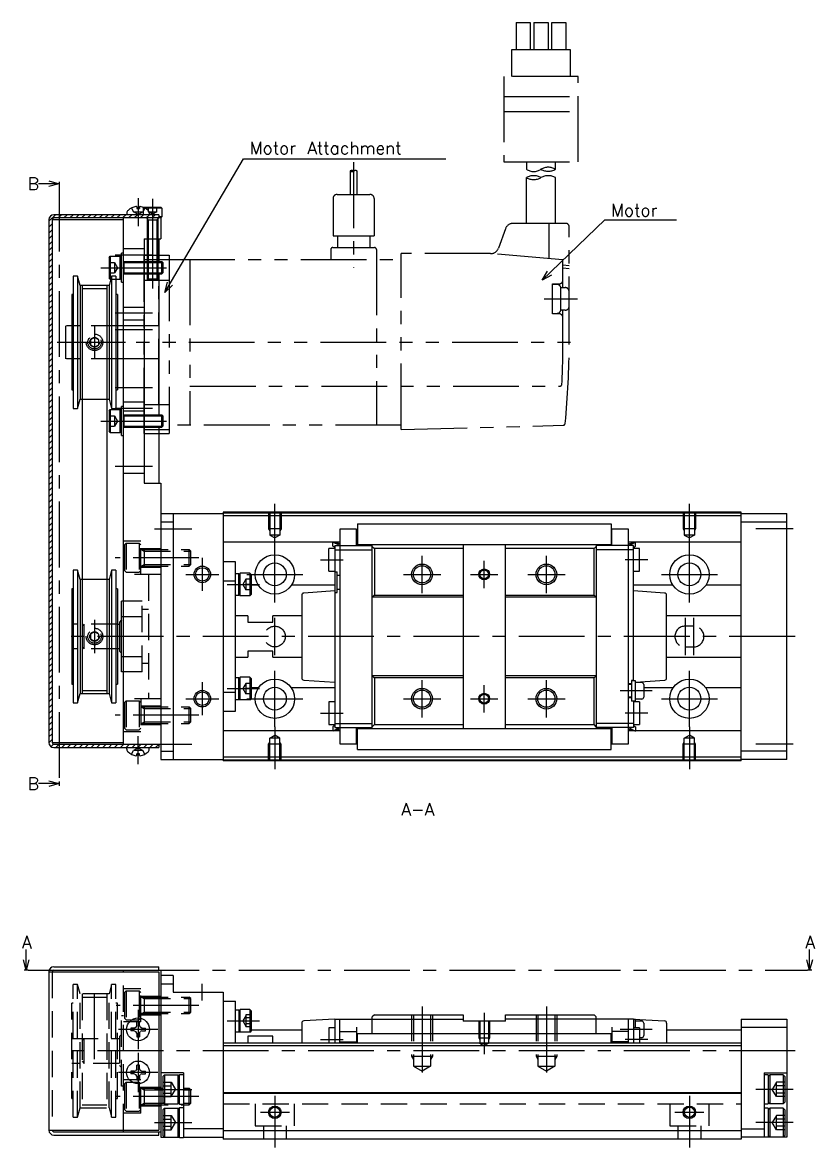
# Model space of a CAD drawing. Extents: x -2 to 377, y -8 to 279.
# Drawn here: x 186.2 to 377.3, y 8 to 279.5 of the extents above; entities that cross this region are included whole.
import ezdxf

# ---------------------------------------------------------------- set-up
doc = ezdxf.new("R2010")
doc.units = 0
doc.header["$LTSCALE"] = 0.5
for name, pattern in [('CENTER', [50.8, 31.75, -6.35, 6.35, -6.35]), ('DASHED', [19.05, 12.7, -6.35]), ('PHANTOM', [63.5, 31.75, -6.35, 6.35, -6.35, 6.35, -6.35])]:
    doc.linetypes.add(name, pattern=pattern)
for name, color, linetype in [('MSM_CENTER', 1, 'CENTER'), ('MSM_CONTINUOUS', 7, 'CONTINUOUS'), ('MSM_DASHED', 4, 'DASHED'), ('MSM_IMAGINARY', 6, 'PHANTOM'), ('MSM_NARROW', 5, 'CONTINUOUS'), ('MSM_PART_NUMBER', 7, 'CONTINUOUS')]:
    doc.layers.add(name, color=color, linetype=linetype)
doc.styles.get("Standard").update_dxf_attribs({"font": 'txt.shx', "height": 3, "bigfont": 'bigfont.shx'})

msp = doc.modelspace()

# ---------------------------------------------------------------- linework, layer by layer
at = {"layer": 'MSM_CENTER'}
for p, q in [((195.1, 240.06), (195.1, 96.3)), ((214.1, 237.06), (214.1, 230.3)), ((217.6, 236.9), (217.6, 215.3)), ((217.6, 223.3), (208.6, 223.3)), ((205.1, 220.3), (222.1, 220.3)), ((217.6, 209.3), (208.6, 209.3)), ((203.6, 206.3), (203.6, 198.3)), ((217.6, 205.3), (208.6, 205.3)), ((196.1, 202.3), (211.1, 202.3)), ((217.6, 191.3), (208.6, 191.3)), ((217.6, 186.3), (208.6, 186.3)), ((205.1, 183.3), (222.1, 183.3)), ((217.6, 172.3), (208.6, 172.3)), ((247.1, 153.09), (247.1, 163.3)), ((347.1, 153.09), (347.1, 163.3)), ((218.1, 157.3), (227.1, 157.3)), ((372.1, 157.3), (363.1, 157.3)), ((247.1, 139.55), (247.1, 153.05)), ((347.1, 139.55), (347.1, 153.05)), ((228.8, 150.3), (208.6, 150.3)), ((229.6, 150.3), (229.6, 142.3)), ((258.1, 149.8), (263.6, 149.8)), ((282.6, 141.8), (282.6, 150.8)), ((297.6, 143), (297.6, 149.6)), ((312.6, 141.8), (312.6, 150.8)), ((337.1, 149.8), (331.6, 149.8)), ((225.6, 146.3), (233.6, 146.3)), ((240.35, 146.3), (253.85, 146.3)), ((278.1, 146.3), (287.1, 146.3)), ((294.3, 146.3), (300.9, 146.3)), ((308.1, 146.3), (317.1, 146.3)), ((340.35, 146.3), (353.85, 146.3)), ((235.6, 143.86), (243.4, 143.86)), ((247.1, 126.8), (247.1, 135.8)), ((346.1, 135.8), (346.1, 126.8)), ((348.1, 135.8), (348.1, 126.8)), ((203.6, 135.3), (203.6, 127.3)), ((372.6, 131.3), (196.1, 131.3)), ((247.1, 109.55), (247.1, 123.05)), ((347.1, 109.55), (347.1, 123.05)), ((229.6, 120.3), (229.6, 112.3)), ((282.6, 111.8), (282.6, 120.8)), ((297.6, 113), (297.6, 119.6)), ((312.6, 111.8), (312.6, 120.8)), ((235.6, 118.74), (243.4, 118.74)), ((338.1, 118.2), (330.4, 118.2)), ((225.6, 116.3), (233.6, 116.3)), ((240.35, 116.3), (253.85, 116.3)), ((278.1, 116.3), (287.1, 116.3)), ((294.3, 116.3), (300.9, 116.3)), ((308.1, 116.3), (317.1, 116.3)), ((340.35, 116.3), (353.85, 116.3)), ((228.8, 112.3), (208.6, 112.3)), ((258.1, 112.8), (263.6, 112.8)), ((337.1, 112.8), (331.6, 112.8)), ((247.1, 109.51), (247.1, 99.3)), ((347.1, 109.51), (347.1, 99.3)), ((214.1, 100.54), (214.1, 107.3)), ((218.1, 105.3), (227.1, 105.3)), ((372.1, 105.3), (363.1, 105.3)), ((187.6, 50.8), (375.6, 50.8)), ((203.6, 29.3), (203.6, 47.05)), ((229.6, 43.5), (229.6, 47.5)), ((228.8, 42.3), (208.8, 42.3)), ((214.1, 41.25), (214.1, 31.75)), ((282.6, 42), (282.6, 24.41)), ((312.6, 42), (312.6, 24.41)), ((235.6, 38.55), (243.4, 38.55)), ((297.6, 40.5), (297.6, 30.54)), ((218.85, 36.5), (209.35, 36.5)), ((338.1, 36.5), (330.4, 36.5)), ((258.1, 34.1), (263.6, 34.1)), ((337.1, 34.1), (331.6, 34.1)), ((372.6, 31.3), (196.1, 31.3)), ((214.1, 30.85), (214.1, 21.35)), ((218.85, 26.1), (209.35, 26.1)), ((218.1, 22), (227.1, 22)), ((372.1, 22), (363.1, 22)), ((228.8, 20.3), (208.8, 20.3)), ((247.1, 20.5), (247.1, 8)), ((347.1, 20.5), (347.1, 8)), ((243.6, 16.5), (250.6, 16.5)), ((343.6, 16.5), (350.6, 16.5)), ((218.1, 14), (227.1, 14)), ((372.1, 14), (363.1, 14))]:
    msp.add_line(p, q, dxfattribs=at)
at = {"layer": 'MSM_CONTINUOUS'}
for p, q in [((195.1, 240.56), (190.1, 240.56)), ((192.6, 241.23), (195.1, 240.56)), ((195.1, 240.56), (192.6, 239.89)), ((195.1, 241.06), (195.1, 240.06)), ((211.39, 233.5), (211.35, 233.1)), ((213.77, 234.98), (213.78, 234.6)), ((213.78, 234.6), (214.42, 234.6)), ((214.43, 234.98), (214.42, 234.6)), ((215.51, 234.81), (215.6, 234.9)), ((215.6, 234.9), (219.6, 234.9)), ((219.85, 234.65), (215.82, 234.65)), ((216.81, 233.5), (216.85, 233.1)), ((219.6, 234.9), (219.85, 234.65)), ((219.85, 234.65), (219.85, 232.55)), ((192.6, 231.9), (192.6, 105.7)), ((193.4, 231.9), (193.4, 105.7)), ((193.4, 231.9), (210.6, 231.9)), ((219.1, 233.1), (193.8, 233.1)), ((219.6, 232.3), (193.8, 232.3)), ((210.6, 105.3), (210.6, 232.3)), ((219.1, 233.1), (219.1, 232.3)), ((219.85, 232.55), (219.1, 232.55)), ((219.6, 232.3), (219.85, 232.55)), ((219.6, 232.3), (219.6, 227.3)), ((215.6, 227.3), (215.6, 168.3)), ((215.6, 227.3), (219.6, 227.3)), ((216.3, 227.3), (216.3, 221.8)), ((218.9, 227.3), (218.9, 221.8)), ((219.1, 227.3), (219.1, 221.8)), ((207.1, 222.75), (207.4, 223.05)), ((207.1, 222.75), (207.1, 217.85)), ((207.4, 223.05), (209.8, 223.05)), ((207.4, 223.05), (207.4, 217.55)), ((210.1, 222.75), (209.8, 223.05)), ((209.8, 217.55), (209.8, 223.05)), ((210.6, 223.8), (210.1, 223.8)), ((210.1, 216.8), (210.1, 223.8)), ((215.6, 221.8), (219.83, 221.8)), ((219.83, 218.8), (219.83, 221.8)), ((219.83, 221.8), (220.1, 221.53)), ((220.1, 221.53), (220.1, 219.07)), ((198.46, 218.3), (198.46, 186.3)), ((199.5, 218.3), (198.46, 218.3)), ((199.5, 218.3), (199.5, 186.3)), ((200.1, 216.05), (199.5, 218.3)), ((207.7, 218.3), (207.1, 216.05)), ((207.4, 217.55), (207.1, 217.85)), ((207.4, 217.55), (207.5, 217.55)), ((207.7, 218.3), (207.7, 186.3)), ((208.74, 218.3), (207.7, 218.3)), ((208.74, 218.3), (208.74, 186.3)), ((208.74, 217.55), (209.8, 217.55)), ((210.1, 217.85), (209.8, 217.55)), ((215.6, 218.8), (219.83, 218.8)), ((216.3, 218.8), (216.3, 217.54)), ((218.9, 217.54), (216.3, 217.54)), ((216.54, 217.3), (216.3, 217.54)), ((218.66, 217.3), (216.54, 217.3)), ((218.66, 217.3), (218.9, 217.54)), ((218.9, 218.8), (218.9, 217.54)), ((219.1, 218.8), (219.1, 184.8)), ((220.1, 219.07), (219.83, 218.8)), ((200.1, 216.05), (200.1, 188.55)), ((207.1, 216.05), (200.1, 216.05)), ((200.6, 216.05), (200.6, 117.55)), ((206.6, 216.05), (206.6, 117.55)), ((207.1, 216.05), (207.1, 188.55)), ((210.1, 216.8), (210.6, 216.8)), ((198.1, 213.8), (198.1, 190.8)), ((198.46, 213.8), (198.1, 213.8)), ((209.1, 213.8), (208.74, 213.8)), ((209.1, 213.8), (209.1, 190.8)), ((198.1, 190.8), (198.46, 190.8)), ((208.74, 190.8), (209.1, 190.8)), ((199.5, 186.3), (200.1, 188.55)), ((200.1, 188.55), (200.6, 188.55)), ((206.6, 188.55), (207.1, 188.55)), ((207.1, 188.55), (207.7, 186.3)), ((198.46, 186.3), (199.5, 186.3)), ((207.1, 185.75), (207.4, 186.05)), ((207.1, 185.75), (207.1, 180.85)), ((207.4, 186.05), (209.8, 186.05)), ((207.4, 186.05), (207.4, 180.55)), ((207.7, 186.3), (208.74, 186.3)), ((210.1, 185.75), (209.8, 186.05)), ((209.8, 180.55), (209.8, 186.05)), ((210.6, 186.8), (210.1, 186.8)), ((210.1, 179.8), (210.1, 186.8)), ((215.6, 184.8), (219.83, 184.8)), ((219.83, 181.8), (219.83, 184.8)), ((219.83, 184.8), (220.1, 184.53)), ((220.1, 182.07), (219.83, 181.8)), ((220.1, 184.53), (220.1, 182.07)), ((207.4, 180.55), (207.1, 180.85)), ((207.4, 180.55), (209.8, 180.55)), ((210.1, 180.85), (209.8, 180.55)), ((210.1, 179.8), (210.6, 179.8)), ((215.6, 181.8), (219.83, 181.8)), ((219.1, 181.8), (219.1, 168.3)), ((215.6, 168.3), (219.6, 168.3)), ((219.6, 168.3), (219.6, 101.6)), ((219.6, 161), (234.6, 161)), ((222.6, 161), (222.6, 101.6)), ((359.6, 161.3), (234.6, 161.3)), ((234.6, 161.3), (234.6, 101.3)), ((359.6, 161.1), (234.6, 161.1)), ((359.6, 160.4), (234.6, 160.4)), ((359.6, 101.3), (359.6, 161.3)), ((359.6, 161), (370.6, 161)), ((370.6, 101.6), (370.6, 161)), ((219.6, 159), (222.6, 159)), ((267, 158.52), (328.2, 158.52)), ((267, 158.52), (267, 153.55)), ((328.2, 158.52), (328.2, 153.55)), ((359.6, 159), (370.6, 159)), ((262.8, 157.2), (262.8, 105.4)), ((266.8, 157.2), (262.8, 157.2)), ((266.8, 153.25), (266.8, 157.2)), ((332.4, 157.2), (328.4, 157.2)), ((328.4, 153.25), (328.4, 157.2)), ((332.4, 105.4), (332.4, 157.2)), ((261.1, 154.05), (234.6, 154.05)), ((260.1, 147.05), (260.1, 152.55)), ((261.6, 152.55), (260.1, 152.55)), ((262.8, 153.25), (261.1, 154.1)), ((261.1, 153.1), (261.1, 154.1)), ((261.6, 152.8), (261.1, 153.1)), ((262.8, 154.05), (261.2, 154.05)), ((262.8, 153.67), (261.3, 154.05)), ((261.6, 153.25), (261.6, 109.35)), ((261.6, 153.25), (270.6, 153.25)), ((261.6, 152.25), (270.6, 152.25)), ((266.8, 153.55), (328.4, 153.55)), ((270.6, 109.05), (270.6, 153.55)), ((270.6, 153.05), (271.1, 152.55)), ((292.5, 152.55), (271.1, 152.55)), ((271.1, 152.55), (271.1, 141.3)), ((292.5, 153.55), (292.5, 109.05)), ((302.7, 109.05), (302.7, 153.55)), ((324.1, 152.55), (302.7, 152.55)), ((324.1, 152.55), (324.6, 153.05)), ((324.1, 141.3), (324.1, 152.55)), ((324.6, 153.55), (324.6, 109.05)), ((333.6, 153.25), (324.6, 153.25)), ((333.6, 152.25), (324.6, 152.25)), ((332.4, 153.25), (334.1, 154.1)), ((334, 154.05), (332.4, 154.05)), ((332.4, 153.67), (333.9, 154.05)), ((333.6, 120.6), (333.6, 153.25)), ((333.6, 152.8), (334.1, 153.1)), ((335.1, 152.55), (333.6, 152.55)), ((334.1, 153.1), (334.1, 154.1)), ((359.6, 154.05), (334.1, 154.05)), ((335.1, 147.05), (335.1, 152.55)), ((198.46, 147.3), (198.46, 115.3)), ((199.5, 147.3), (198.46, 147.3)), ((199.5, 147.3), (199.5, 115.3)), ((200.1, 145.05), (199.5, 147.3)), ((207.7, 147.3), (207.1, 145.05)), ((207.7, 147.3), (207.7, 115.3)), ((208.74, 147.3), (207.7, 147.3)), ((208.74, 147.3), (208.74, 115.3)), ((237.6, 149.3), (234.6, 149.3)), ((237.6, 113.3), (237.6, 149.3)), ((238.4, 146.31), (238.7, 146.61)), ((238.7, 141.11), (238.7, 146.61)), ((241.1, 146.61), (238.7, 146.61)), ((241.1, 146.61), (241.1, 141.11)), ((241.4, 146.31), (241.1, 146.61)), ((260.1, 147.05), (261.6, 147.05)), ((261.6, 146.9), (262.1, 146.9)), ((262.1, 141.9), (262.1, 146.9)), ((333.6, 147.05), (335.1, 147.05)), ((200.1, 145.05), (200.1, 117.55)), ((200.6, 145.05), (200.1, 145.05)), ((207.1, 145.05), (206.6, 145.05)), ((207.1, 145.05), (207.1, 117.55)), ((234.6, 144.72), (237.6, 144.72)), ((238.4, 146.46), (237.6, 146.46)), ((238.4, 141.26), (238.4, 146.46)), ((241.4, 146.31), (241.4, 141.41)), ((262.1, 146.1), (262.8, 146.1)), ((198.1, 142.8), (198.1, 119.8)), ((198.46, 142.8), (198.1, 142.8)), ((209.1, 142.8), (208.74, 142.8)), ((209.1, 142.8), (209.1, 119.8)), ((237.6, 141.26), (238.4, 141.26)), ((238.4, 141.41), (238.7, 141.11)), ((241.1, 141.11), (241.4, 141.41)), ((243.15, 143.66), (241.4, 143.66)), ((261.6, 143.66), (251.05, 143.66)), ((253.6, 141.3), (253.6, 121.3)), ((261.6, 142.3), (254.07, 141.8)), ((261.6, 141.9), (262.1, 141.9)), ((262.1, 142.7), (262.8, 142.7)), ((271.1, 141.3), (270.6, 140.8)), ((271.1, 141.3), (292.5, 141.3)), ((302.7, 141.3), (324.1, 141.3)), ((324.6, 140.8), (324.1, 141.3)), ((343.15, 143.66), (333.6, 143.66)), ((341.13, 141.8), (333.6, 142.3)), ((341.6, 121.3), (341.6, 141.3)), ((359.6, 143.66), (351.05, 143.66)), ((210.1, 122.8), (210.1, 139.8)), ((210.6, 139.8), (210.1, 139.8)), ((241.1, 141.11), (238.7, 141.11)), ((292.5, 140.8), (270.6, 140.8)), ((324.6, 140.8), (302.7, 140.8)), ((210.1, 136.12), (210.6, 136.12)), ((240.6, 136.3), (237.6, 136.3)), ((240.6, 136.3), (240.6, 134.8)), ((253.6, 136.3), (246.6, 136.3)), ((246.6, 134.8), (246.6, 136.3)), ((359.6, 136.3), (341.6, 136.3)), ((209.1, 134.3), (209.6, 134.3)), ((210.1, 135.3), (209.6, 134.8)), ((209.6, 134.8), (209.6, 127.8)), ((240.6, 134.8), (246.6, 134.8)), ((209.6, 128.3), (209.1, 128.3)), ((209.6, 127.8), (210.1, 127.3)), ((246.6, 127.8), (240.6, 127.8)), ((240.6, 127.8), (240.6, 126.3)), ((246.6, 126.3), (246.6, 127.8)), ((210.1, 126.48), (210.6, 126.48)), ((237.6, 126.3), (240.6, 126.3)), ((246.6, 126.3), (253.6, 126.3)), ((341.6, 126.3), (359.6, 126.3)), ((210.6, 122.8), (210.1, 122.8)), ((198.1, 119.8), (198.46, 119.8)), ((208.74, 119.8), (209.1, 119.8)), ((238.4, 121.34), (237.6, 121.34)), ((238.4, 121.19), (238.7, 121.49)), ((238.4, 116.14), (238.4, 121.34)), ((241.1, 121.49), (238.7, 121.49)), ((238.7, 115.99), (238.7, 121.49)), ((241.1, 121.49), (241.1, 115.99)), ((241.4, 121.19), (241.1, 121.49)), ((241.4, 121.19), (241.4, 116.29)), ((254.07, 120.8), (261.6, 120.3)), ((292.5, 121.8), (270.6, 121.8)), ((270.6, 121.8), (271.1, 121.3)), ((292.5, 121.3), (271.1, 121.3)), ((271.1, 121.3), (271.1, 110.05)), ((324.6, 121.8), (302.7, 121.8)), ((324.1, 121.3), (302.7, 121.3)), ((324.1, 121.3), (324.6, 121.8)), ((324.1, 110.05), (324.1, 121.3)), ((333.1, 119.9), (332.4, 119.9)), ((333.1, 119.7), (332.4, 119.7)), ((333.6, 120.7), (333.1, 120.7)), ((333.1, 120.7), (333.1, 115.7)), ((334.1, 120.6), (333.1, 120.6)), ((334.1, 120.27), (341.14, 120.8)), ((334.1, 115.8), (334.1, 120.6)), ((335.6, 120.2), (334.1, 120.2)), ((336.1, 119.7), (336.1, 116.7)), ((199.5, 115.3), (200.1, 117.55)), ((200.1, 117.55), (207.1, 117.55)), ((207.1, 117.55), (207.7, 115.3)), ((234.6, 117.88), (237.6, 117.88)), ((243.15, 118.94), (241.4, 118.94)), ((261.6, 118.94), (251.05, 118.94)), ((343.15, 118.94), (336.1, 118.94)), ((359.6, 118.94), (351.05, 118.94)), ((198.46, 115.3), (199.5, 115.3)), ((207.7, 115.3), (208.74, 115.3)), ((237.6, 116.14), (238.4, 116.14)), ((238.4, 116.29), (238.7, 115.99)), ((241.1, 115.99), (238.7, 115.99)), ((241.1, 115.99), (241.4, 116.29)), ((260.1, 115.55), (260.1, 110.05)), ((261.6, 115.55), (260.1, 115.55)), ((333.1, 116.7), (332.4, 116.7)), ((333.1, 116.5), (332.4, 116.5)), ((333.1, 115.8), (334.1, 115.8)), ((333.6, 115.7), (333.1, 115.7)), ((333.6, 115.8), (333.6, 109.35)), ((335.1, 115.55), (333.6, 115.55)), ((335.6, 116.2), (334.1, 116.2)), ((335.1, 115.55), (335.1, 110.05)), ((234.6, 113.3), (237.6, 113.3)), ((260.1, 110.05), (261.6, 110.05)), ((261.6, 109.8), (261.1, 109.5)), ((261.1, 109.5), (261.1, 108.5)), ((262.8, 109.35), (261.1, 108.5)), ((262.8, 108.92), (261.3, 108.55)), ((261.6, 110.35), (270.6, 110.35)), ((261.6, 109.35), (270.6, 109.35)), ((266.8, 105.4), (266.8, 109.35)), ((328.4, 109.05), (266.8, 109.05)), ((267, 104.08), (267, 109.05)), ((271.1, 110.05), (270.6, 109.55)), ((271.1, 110.05), (292.5, 110.05)), ((302.7, 110.05), (324.1, 110.05)), ((324.6, 109.55), (324.1, 110.05)), ((333.6, 110.35), (324.6, 110.35)), ((333.6, 109.35), (324.6, 109.35)), ((328.2, 104.08), (328.2, 109.05)), ((328.4, 109.35), (328.4, 105.4)), ((332.4, 109.35), (334.1, 108.5)), ((332.4, 108.92), (333.9, 108.55)), ((333.6, 110.05), (335.1, 110.05)), ((333.6, 109.8), (334.1, 109.5)), ((334.1, 109.5), (334.1, 108.5)), ((261.1, 108.55), (234.6, 108.55)), ((262.8, 108.55), (261.2, 108.55)), ((267, 106.55), (266.8, 106.55)), ((328.4, 106.55), (328.2, 106.55)), ((334, 108.55), (332.4, 108.55)), ((359.6, 108.55), (334.1, 108.55)), ((193.4, 105.7), (210.6, 105.7)), ((193.8, 105.3), (219.6, 105.3)), ((193.8, 104.5), (219.1, 104.5)), ((211.39, 104.1), (211.35, 104.5)), ((216.81, 104.1), (216.85, 104.5)), ((219.1, 105.3), (219.1, 104.5)), ((219.6, 103.6), (222.6, 103.6)), ((262.8, 105.4), (266.8, 105.4)), ((267, 104.08), (328.2, 104.08)), ((328.4, 105.4), (332.4, 105.4)), ((370.6, 103.6), (359.6, 103.6)), ((213.77, 102.62), (213.78, 103)), ((214.42, 103), (213.78, 103)), ((214.43, 102.62), (214.42, 103)), ((219.6, 101.6), (234.6, 101.6)), ((359.6, 102.2), (234.6, 102.2)), ((359.6, 101.5), (234.6, 101.5)), ((359.6, 101.3), (234.6, 101.3)), ((370.6, 101.6), (359.6, 101.6)), ((195.1, 95.8), (190.1, 95.8)), ((192.6, 96.47), (195.1, 95.8)), ((195.1, 95.8), (192.6, 95.13)), ((195.1, 96.3), (195.1, 95.3)), ((187.1, 50.8), (187.1, 55.8)), ((376.1, 50.8), (376.1, 55.8)), ((187.1, 50.8), (186.43, 53.3)), ((187.77, 53.3), (187.1, 50.8)), ((193.8, 51.6), (219.1, 51.6)), ((219.1, 50.8), (219.1, 51.6)), ((376.1, 50.8), (375.43, 53.3)), ((376.77, 53.3), (376.1, 50.8)), ((187.6, 50.8), (186.6, 50.8)), ((192.6, 50.4), (219.1, 50.4)), ((192.6, 50.4), (192.6, 12.2)), ((193.8, 50.8), (219.6, 50.8)), ((210.6, 50.4), (210.6, 50.8)), ((219.1, 50.4), (219.1, 12.2)), ((219.6, 50.8), (219.6, 10.5)), ((222.6, 49.5), (219.6, 49.5)), ((222.6, 49.5), (222.6, 45.5)), ((376.6, 50.8), (375.6, 50.8)), ((219.6, 47.5), (222.6, 47.5)), ((222.6, 45.5), (234.6, 45.5)), ((234.6, 45.5), (234.6, 10)), ((234.6, 43.3), (237.6, 43.3)), ((237.6, 33.2), (237.6, 43.3)), ((238.4, 41.15), (237.6, 41.15)), ((238.4, 41), (238.7, 41.3)), ((238.4, 41.15), (238.4, 35.95)), ((238.7, 35.8), (238.7, 41.3)), ((241.1, 41.3), (238.7, 41.3)), ((241.1, 41.3), (241.1, 35.8)), ((241.4, 41), (241.1, 41.3)), ((241.4, 41), (241.4, 36.1)), ((213.77, 37.42), (213.78, 38.27)), ((214.43, 37.42), (214.42, 38.27)), ((253.6, 38.03), (253.6, 33.2)), ((261.6, 39), (254.07, 38.53)), ((261.6, 39), (292.5, 39)), ((261.6, 39), (261.6, 33.2)), ((262.8, 33.2), (262.8, 39)), ((271.1, 40), (270.6, 39.5)), ((270.6, 35.4), (270.6, 39.5)), ((271.1, 40), (292.5, 40)), ((292.5, 40), (292.5, 38.5)), ((302.7, 38.5), (292.5, 38.5)), ((302.7, 40), (324.1, 40)), ((302.7, 38.5), (302.7, 40)), ((333.6, 39), (302.7, 39)), ((324.6, 39.5), (324.1, 40)), ((324.6, 35.4), (324.6, 39.5)), ((332.4, 33.2), (332.4, 39)), ((333.6, 39), (341.13, 38.53)), ((333.6, 39), (333.6, 33.2)), ((334.1, 38.9), (333.6, 38.9)), ((334.1, 36.85), (334.1, 38.9)), ((335.6, 38.5), (334.1, 38.5)), ((341.6, 38.03), (341.6, 33.2)), ((359.6, 39), (359.6, 10)), ((359.6, 39), (370.6, 39)), ((370.6, 39), (370.6, 10.5)), ((213.18, 36.83), (212.33, 36.82)), ((213.18, 36.17), (212.33, 36.18)), ((213.18, 36.83), (213.58, 37.02)), ((213.18, 36.17), (213.58, 35.98)), ((213.77, 37.42), (213.58, 37.02)), ((213.77, 35.58), (213.58, 35.98)), ((213.77, 35.58), (213.78, 34.73)), ((214.43, 35.58), (214.42, 34.73)), ((214.43, 37.42), (214.62, 37.02)), ((214.43, 35.58), (214.62, 35.98)), ((215.02, 36.83), (214.62, 37.02)), ((215.02, 36.17), (214.62, 35.98)), ((215.02, 36.83), (215.87, 36.82)), ((215.02, 36.17), (215.87, 36.18)), ((237.6, 35.95), (238.4, 35.95)), ((238.4, 36.1), (238.7, 35.8)), ((241.1, 35.8), (238.7, 35.8)), ((241.1, 35.8), (241.4, 36.1)), ((253.6, 36.3), (241.4, 36.3)), ((260.1, 36.85), (260.1, 33.2)), ((261.6, 36.85), (260.1, 36.85)), ((262.8, 36), (266.8, 36)), ((266.8, 37), (266.8, 33.2)), ((328.2, 35.4), (267, 35.4)), ((267, 33.2), (267, 35.4)), ((328.2, 33.2), (328.2, 35.4)), ((328.4, 37), (328.4, 33.2)), ((332.4, 36), (328.4, 36)), ((335.1, 36.85), (333.6, 36.85)), ((335.1, 36.85), (335.1, 33.2)), ((336.1, 38), (336.1, 35)), ((359.6, 36.3), (341.6, 36.3)), ((359.6, 37), (370.6, 37)), ((359.6, 33.2), (234.6, 33.2)), ((246.6, 34.87), (240.6, 34.87)), ((240.6, 34.87), (240.6, 33.2)), ((246.6, 33.2), (246.6, 34.87)), ((262.8, 33.5), (266.8, 33.5)), ((267, 35.1), (266.8, 35.1)), ((267, 34.3), (266.8, 34.3)), ((328.4, 35.1), (328.2, 35.1)), ((328.4, 34.3), (328.2, 34.3)), ((332.4, 33.5), (328.4, 33.5)), ((335.6, 34.5), (335.1, 34.5)), ((359.6, 32.5), (234.6, 32.5)), ((213.77, 27.02), (213.78, 27.87)), ((214.43, 27.02), (214.42, 27.87)), ((213.18, 26.43), (212.33, 26.42)), ((213.18, 25.77), (212.33, 25.78)), ((213.18, 26.43), (213.58, 26.62)), ((213.18, 25.77), (213.58, 25.58)), ((213.77, 27.02), (213.58, 26.62)), ((213.77, 25.18), (213.58, 25.58)), ((213.77, 25.18), (213.78, 24.33)), ((214.43, 25.18), (214.42, 24.33)), ((214.43, 27.02), (214.62, 26.62)), ((214.43, 25.18), (214.62, 25.58)), ((215.02, 26.43), (214.62, 26.62)), ((215.02, 25.77), (214.62, 25.58)), ((215.02, 26.43), (215.87, 26.42)), ((215.02, 25.77), (215.87, 25.78)), ((225.1, 26), (219.6, 26)), ((220.1, 25.1), (220.5, 25.5)), ((220.1, 25.1), (220.1, 18.9)), ((220.5, 25.5), (220.5, 18.5)), ((220.5, 25.5), (223.7, 25.5)), ((223.7, 25.5), (223.7, 18.5)), ((224.1, 25.1), (223.7, 25.5)), ((224.1, 18.35), (224.1, 25.65)), ((224.1, 25.65), (225.1, 25.65)), ((225.1, 26), (225.1, 10.35)), ((365.1, 26), (370.6, 26)), ((365.1, 26), (365.1, 10.5)), ((366.1, 25.5), (365.1, 25.5)), ((366.1, 25.5), (366.1, 18.5)), ((366.1, 25.1), (366.5, 25.5)), ((369.7, 25.5), (366.5, 25.5)), ((366.5, 25.5), (366.5, 18.5)), ((369.7, 25.5), (369.7, 18.5)), ((370.1, 25.1), (369.7, 25.5)), ((370.1, 25.1), (370.1, 18.9)), ((359.6, 21.2), (234.6, 21.2)), ((359.6, 21), (234.6, 21)), ((220.5, 18.5), (220.1, 18.9)), ((220.1, 17.1), (220.5, 17.5)), ((220.1, 17.1), (220.1, 10.9)), ((220.5, 18.5), (223.7, 18.5)), ((220.5, 17.5), (220.5, 10.5)), ((220.5, 17.5), (223.7, 17.5)), ((223.7, 18.5), (224.1, 18.9)), ((223.7, 17.5), (223.7, 10.5)), ((224.1, 17.1), (223.7, 17.5)), ((225.1, 18.35), (224.1, 18.35)), ((224.1, 17.65), (225.1, 17.65)), ((224.1, 10.35), (224.1, 17.65)), ((365.1, 18.5), (366.1, 18.5)), ((366.1, 17.5), (365.1, 17.5)), ((366.5, 18.5), (366.1, 18.9)), ((366.1, 17.5), (366.1, 10.5)), ((366.1, 17.1), (366.5, 17.5)), ((369.7, 18.5), (366.5, 18.5)), ((369.7, 17.5), (366.5, 17.5)), ((366.5, 17.5), (366.5, 10.5)), ((369.7, 18.5), (370.1, 18.9)), ((369.7, 17.5), (369.7, 10.5)), ((370.1, 17.1), (369.7, 17.5)), ((370.1, 17.1), (370.1, 10.9)), ((192.6, 12.2), (219.1, 12.2)), ((193.8, 11.8), (219.6, 11.8)), ((193.8, 11), (219.1, 11)), ((210.6, 11.8), (210.6, 12.2)), ((219.1, 11), (219.1, 11.8)), ((220.5, 10.5), (220.1, 10.9)), ((223.7, 10.5), (224.1, 10.9)), ((234.6, 12.5), (225.1, 12.5)), ((359.6, 12), (234.6, 12)), ((359.6, 12.5), (365.1, 12.5)), ((366.5, 10.5), (366.1, 10.9)), ((369.7, 10.5), (370.1, 10.9)), ((219.6, 10.5), (224.1, 10.5)), ((225.1, 10.35), (224.1, 10.35)), ((225.1, 10.5), (234.6, 10.5)), ((359.6, 10), (234.6, 10)), ((370.6, 10.5), (359.6, 10.5))]:
    msp.add_line(p, q, dxfattribs=at)
for centre, radius in [((247.1, 146.3), 4.75), ((347.1, 146.3), 4.75), ((229.6, 146.3), 1.62), ((247.1, 146.3), 2.75), ((282.6, 146.3), 2.07), ((297.6, 146.3), 1.06), ((312.6, 146.3), 2.07), ((347.1, 146.3), 2.75), ((247.1, 116.3), 4.75), ((347.1, 116.3), 4.75), ((229.6, 116.3), 1.62), ((247.1, 116.3), 2.75), ((282.6, 116.3), 2.07), ((297.6, 116.3), 1.06), ((312.6, 116.3), 2.07), ((347.1, 116.3), 2.75), ((214.1, 36.5), 2.75), ((214.1, 26.1), 2.75), ((247.1, 16.5), 1.23), ((347.1, 16.5), 1.23)]:
    msp.add_circle(centre, radius, dxfattribs=at)
for centre, radius, start, end in [((212.38, 233.42), 1, 133.4267, 175), ((214.1, 231.6), 3.5, 98.5396, 133.4267), ((213.57, 234.78), 0.284, 44.1872, 87.0617), ((214.63, 234.78), 0.284, 92.9383, 135.8128), ((214.1, 231.6), 3.5, 46.5733, 81.4604), ((215.82, 233.42), 1, 5, 46.5733), ((193.8, 231.9), 1.2, 90, 180), ((193.8, 231.9), 0.4, 90, 180), ((254.1, 141.3), 0.5, 93.8066, 180), ((341.1, 141.3), 0.5, 0, 86.1934), ((254.1, 121.3), 0.5, 180, 266.1934), ((335.6, 119.7), 0.5, 0, 90), ((341.1, 121.3), 0.5, 274.3133, 0), ((335.6, 116.7), 0.5, 270, 0), ((193.8, 105.7), 1.2, 180, 270), ((193.8, 105.7), 0.4, 180, 270), ((212.38, 104.18), 1, 185, 226.5733), ((214.1, 106), 3.5, 226.5733, 261.4604), ((214.1, 106), 3.5, 278.5396, 313.4267), ((215.82, 104.18), 1, 313.4267, 355), ((213.57, 102.82), 0.284, 272.9383, 315.8128), ((214.63, 102.82), 0.284, 224.1872, 267.0617), ((193.8, 50.4), 1.2, 90, 180), ((193.8, 50.4), 0.4, 90, 180), ((214.1, 36.5), 1.8, 79.8876, 100.1124), ((254.1, 38.03), 0.5, 93.5763, 180), ((335.6, 38), 0.5, 0, 90), ((341.1, 38.03), 0.5, 0, 86.4237), ((214.1, 36.5), 1.8, 169.8876, 190.1124), ((214.1, 36.5), 1.8, 349.8876, 10.1124), ((214.1, 36.5), 1.8, 259.8876, 280.1124), ((335.6, 35), 0.5, 270, 0), ((214.1, 26.1), 1.8, 79.8876, 100.1124), ((214.1, 26.1), 1.8, 169.8876, 190.1124), ((214.1, 26.1), 1.8, 349.8876, 10.1124), ((214.1, 26.1), 1.8, 259.8876, 280.1124), ((193.8, 12.2), 1.2, 180, 270), ((193.8, 12.2), 0.4, 180, 270)]:
    msp.add_arc(centre, radius, start, end, dxfattribs=at)
at = {"layer": 'MSM_DASHED'}
for p, q in [((212.49, 234.71), (212.96, 233.77)), ((214.1, 233.17), (212.96, 233.77)), ((212.96, 233.77), (215.25, 233.77)), ((214.1, 233.17), (215.25, 233.77)), ((215.71, 234.71), (215.25, 233.77)), ((215.35, 234.65), (215.51, 234.81)), ((215.35, 234.65), (215.35, 233.1)), ((215.82, 234.65), (215.35, 234.65)), ((216.6, 233.8), (216.6, 234.9)), ((216.6, 233.8), (218.6, 233.8)), ((217.6, 233.22), (216.6, 233.8)), ((217.6, 234.9), (217.6, 233.8)), ((218.6, 233.8), (217.6, 233.22)), ((218.6, 233.8), (218.6, 234.9)), ((216.3, 232.2), (216.3, 227.3)), ((218.9, 231.81), (216.3, 231.81)), ((216.54, 231.81), (216.54, 227.3)), ((218.66, 231.81), (218.66, 227.3)), ((218.9, 232.2), (218.9, 227.3)), ((210.6, 224.9), (215.6, 224.9)), ((207.1, 221.55), (208.4, 221.55)), ((207.1, 220.3), (208.4, 220.3)), ((208.4, 221.55), (208.4, 219.05)), ((208.4, 221.55), (209.12, 220.3)), ((209.12, 220.3), (208.4, 219.05)), ((210.6, 221.8), (215.6, 221.8)), ((210.6, 221.55), (210.64, 221.53)), ((210.64, 221.8), (210.64, 218.8)), ((210.64, 221.53), (215.6, 221.53)), ((207.1, 219.05), (208.4, 219.05)), ((207.5, 217.55), (208.74, 217.55)), ((210.6, 219.05), (210.64, 219.07)), ((210.6, 218.8), (215.6, 218.8)), ((210.64, 219.07), (215.6, 219.07)), ((200.6, 215.29), (206.6, 215.29)), ((210.6, 210.8), (215.6, 210.8)), ((210.6, 207.7), (215.6, 207.7)), ((209.1, 206.3), (198.1, 206.3)), ((203.6, 203.45), (202.6, 202.88)), ((202.6, 202.88), (202.6, 201.72)), ((202.6, 201.72), (203.6, 201.15)), ((204.6, 202.88), (203.6, 203.45)), ((203.6, 201.15), (204.6, 201.72)), ((204.6, 201.72), (204.6, 202.88)), ((209.1, 198.3), (198.1, 198.3)), ((200.6, 188.55), (206.6, 188.55)), ((210.6, 187.9), (215.6, 187.9)), ((210.6, 185.8), (215.6, 185.8)), ((210.6, 184.8), (215.6, 184.8)), ((210.64, 184.8), (210.64, 181.8)), ((207.1, 184.55), (208.4, 184.55)), ((207.1, 183.3), (208.4, 183.3)), ((207.1, 182.05), (208.4, 182.05)), ((208.4, 184.55), (208.4, 182.05)), ((208.4, 184.55), (209.12, 183.3)), ((209.12, 183.3), (208.4, 182.05)), ((210.6, 184.55), (210.64, 184.53)), ((210.6, 182.05), (210.64, 182.07)), ((210.64, 184.53), (215.6, 184.53)), ((210.64, 182.07), (215.6, 182.07)), ((210.6, 181.8), (215.6, 181.8)), ((210.6, 170.7), (215.6, 170.7)), ((245.6, 161.3), (245.6, 157.3)), ((245.87, 161.3), (245.87, 155.8)), ((248.33, 161.3), (248.33, 155.8)), ((248.6, 161.3), (248.6, 157.3)), ((345.6, 161.3), (345.6, 157.3)), ((345.87, 161.3), (345.87, 155.8)), ((348.33, 161.3), (348.33, 155.8)), ((348.6, 161.3), (348.6, 157.3)), ((248.6, 157.3), (245.6, 157.3)), ((245.6, 157.3), (245.87, 156.83)), ((248.33, 155.8), (245.87, 155.8)), ((245.87, 155.8), (247.1, 155.09)), ((248.33, 155.8), (247.1, 155.09)), ((248.6, 157.3), (248.33, 156.83)), ((348.6, 157.3), (345.6, 157.3)), ((345.6, 157.3), (345.87, 156.83)), ((348.33, 155.8), (345.87, 155.8)), ((345.87, 155.8), (347.1, 155.09)), ((348.33, 155.8), (347.1, 155.09)), ((348.6, 157.3), (348.33, 156.83)), ((214.8, 154.3), (210.6, 154.3)), ((210.8, 153.4), (211.2, 153.8)), ((210.8, 153.4), (210.8, 147.2)), ((211.2, 153.8), (211.2, 146.8)), ((211.2, 153.8), (214.4, 153.8)), ((214.4, 153.8), (214.4, 146.8)), ((214.8, 153.4), (214.4, 153.8)), ((214.8, 146.3), (214.8, 154.3)), ((214.8, 152.55), (219.6, 152.55)), ((214.9, 152.33), (215.6, 151.92)), ((215, 152.3), (226.42, 152.3)), ((215.6, 152.3), (215.6, 148.3)), ((226.42, 148.3), (226.42, 152.3)), ((226.8, 151.92), (226.42, 152.3)), ((215.6, 151.92), (226.8, 151.92)), ((226.8, 148.68), (226.8, 151.92)), ((211.2, 146.8), (210.8, 147.2)), ((211.2, 146.8), (214.4, 146.8)), ((214.4, 146.8), (214.8, 147.2)), ((214.8, 148.05), (219.6, 148.05)), ((214.9, 148.27), (215.6, 148.68)), ((215, 148.3), (226.42, 148.3)), ((215.6, 148.68), (226.8, 148.68)), ((226.42, 148.3), (226.8, 148.68)), ((206.6, 145.05), (200.6, 145.05)), ((219.6, 146.3), (210.6, 146.3)), ((216.6, 146.3), (216.6, 116.3)), ((240.1, 145.11), (239.38, 143.86)), ((240.1, 145.11), (240.1, 142.61)), ((241.4, 145.11), (240.1, 145.11)), ((239.38, 143.86), (240.1, 142.61)), ((241.4, 143.86), (240.1, 143.86)), ((241.4, 142.61), (240.1, 142.61)), ((215.1, 139.8), (210.6, 139.8)), ((215.1, 122.8), (215.1, 139.8)), ((210.6, 136.12), (215.1, 136.12)), ((216.6, 137.8), (215.1, 137.8)), ((209.1, 134.3), (198.1, 134.3)), ((201.1, 134.3), (200.6, 133.8)), ((201.1, 128.3), (201.1, 134.3)), ((348.1, 133.8), (346.1, 133.8)), ((203.6, 132.45), (202.6, 131.88)), ((202.6, 131.88), (202.6, 130.72)), ((202.6, 130.72), (203.6, 130.15)), ((204.6, 131.88), (203.6, 132.45)), ((203.6, 130.15), (204.6, 130.72)), ((204.6, 130.72), (204.6, 131.88)), ((209.1, 128.3), (198.1, 128.3)), ((200.6, 128.8), (201.1, 128.3)), ((346.1, 128.8), (348.1, 128.8)), ((210.6, 126.48), (215.1, 126.48)), ((215.1, 122.8), (210.6, 122.8)), ((216.6, 124.8), (215.1, 124.8)), ((240.1, 119.99), (239.38, 118.74)), ((241.4, 119.99), (240.1, 119.99)), ((240.1, 119.99), (240.1, 117.49)), ((200.6, 118.31), (206.6, 118.31)), ((239.38, 118.74), (240.1, 117.49)), ((241.4, 118.74), (240.1, 118.74)), ((241.4, 117.49), (240.1, 117.49)), ((219.6, 116.3), (210.6, 116.3)), ((210.8, 115.4), (211.2, 115.8)), ((210.8, 115.4), (210.8, 109.2)), ((211.2, 115.8), (211.2, 108.8)), ((211.2, 115.8), (214.4, 115.8)), ((214.4, 115.8), (214.4, 108.8)), ((214.8, 115.4), (214.4, 115.8)), ((214.8, 116.3), (214.8, 108.3)), ((214.8, 114.55), (219.6, 114.55)), ((214.9, 114.33), (215.6, 113.92)), ((215, 114.3), (226.42, 114.3)), ((215.6, 114.3), (215.6, 110.3)), ((226.42, 110.3), (226.42, 114.3)), ((226.8, 113.92), (226.42, 114.3)), ((215.6, 113.92), (226.8, 113.92)), ((226.8, 110.68), (226.8, 113.92)), ((211.2, 108.8), (210.8, 109.2)), ((211.2, 108.8), (214.4, 108.8)), ((214.4, 108.8), (214.8, 109.2)), ((214.8, 110.05), (219.6, 110.05)), ((214.9, 110.27), (215.6, 110.68)), ((215, 110.3), (226.42, 110.3)), ((215.6, 110.68), (226.8, 110.68)), ((226.42, 110.3), (226.8, 110.68)), ((214.8, 108.3), (210.6, 108.3)), ((245.87, 106.8), (247.1, 107.51)), ((245.87, 101.3), (245.87, 106.8)), ((248.33, 106.8), (245.87, 106.8)), ((248.33, 106.8), (247.1, 107.51)), ((248.33, 101.3), (248.33, 106.8)), ((345.87, 106.8), (347.1, 107.51)), ((348.33, 106.8), (345.87, 106.8)), ((345.87, 101.3), (345.87, 106.8)), ((348.33, 106.8), (347.1, 107.51)), ((348.33, 101.3), (348.33, 106.8)), ((212.49, 102.89), (212.96, 103.83)), ((214.1, 104.43), (212.96, 103.83)), ((215.25, 103.83), (212.96, 103.83)), ((214.1, 104.43), (215.25, 103.83)), ((215.71, 102.89), (215.25, 103.83)), ((245.6, 105.3), (245.87, 105.77)), ((245.6, 101.3), (245.6, 105.3)), ((248.6, 105.3), (245.6, 105.3)), ((248.6, 105.3), (248.33, 105.77)), ((248.6, 101.3), (248.6, 105.3)), ((345.6, 105.3), (345.87, 105.77)), ((348.6, 105.3), (345.6, 105.3)), ((345.6, 101.3), (345.6, 105.3)), ((348.6, 105.3), (348.33, 105.77)), ((348.6, 101.3), (348.6, 105.3)), ((193.4, 50.4), (193.4, 12.2)), ((210.6, 12.2), (210.6, 50.4)), ((198.46, 15.3), (198.46, 47.3)), ((199.5, 47.3), (198.46, 47.3)), ((199.5, 15.3), (199.5, 47.3)), ((200.1, 45.05), (199.5, 47.3)), ((207.7, 47.3), (207.1, 45.05)), ((207.7, 15.3), (207.7, 47.3)), ((208.74, 47.3), (207.7, 47.3)), ((208.74, 15.3), (208.74, 47.3)), ((214.8, 46.3), (210.6, 46.3)), ((214.8, 38.3), (214.8, 46.3)), ((200.1, 17.55), (200.1, 45.05)), ((207.1, 45.05), (200.1, 45.05)), ((200.6, 45.05), (200.6, 17.55)), ((200.6, 44.29), (206.6, 44.29)), ((206.6, 45.05), (206.6, 17.55)), ((207.1, 17.55), (207.1, 45.05)), ((210.8, 45.4), (211.2, 45.8)), ((210.8, 45.4), (210.8, 39.2)), ((211.2, 45.8), (211.2, 38.8)), ((211.2, 45.8), (214.4, 45.8)), ((214.4, 45.8), (214.4, 38.8)), ((214.8, 45.4), (214.4, 45.8)), ((214.8, 44.55), (219.6, 44.55)), ((214.9, 44.33), (215.6, 43.92)), ((215, 44.3), (226.42, 44.3)), ((215.6, 44.3), (215.6, 40.3)), ((215.6, 43.92), (226.8, 43.92)), ((226.42, 40.3), (226.42, 44.3)), ((226.8, 43.92), (226.42, 44.3)), ((226.8, 40.68), (226.8, 43.92)), ((198.1, 19.8), (198.1, 42.8)), ((198.46, 42.8), (198.1, 42.8)), ((209.1, 42.8), (208.74, 42.8)), ((209.1, 19.8), (209.1, 42.8)), ((210.1, 22.8), (210.1, 39.8)), ((210.6, 39.8), (210.1, 39.8)), ((214.8, 38.3), (210.6, 38.3)), ((211.2, 38.8), (210.8, 39.2)), ((211.2, 38.8), (214.4, 38.8)), ((214.4, 38.8), (214.8, 39.2)), ((214.8, 40.05), (219.6, 40.05)), ((214.9, 40.27), (215.6, 40.68)), ((215, 40.3), (226.42, 40.3)), ((215.6, 40.68), (226.8, 40.68)), ((226.42, 40.3), (226.8, 40.68)), ((240.1, 39.8), (239.38, 38.55)), ((239.38, 38.55), (240.1, 37.3)), ((240.1, 39.99), (240.1, 37.11)), ((241.4, 39.99), (240.1, 39.99)), ((241.4, 39.27), (240.1, 39.27)), ((280.1, 40), (280.1, 30)), ((280.53, 40), (280.53, 27.6)), ((284.67, 40), (284.67, 27.6)), ((285.1, 40), (285.1, 30)), ((296.3, 38.5), (296.3, 34.5)), ((296.54, 38.5), (296.54, 33.15)), ((298.66, 38.5), (298.66, 33.15)), ((298.9, 38.5), (298.9, 34.5)), ((310.1, 40), (310.1, 30)), ((310.53, 40), (310.53, 27.6)), ((314.67, 40), (314.67, 27.6)), ((315.1, 40), (315.1, 30)), ((210.1, 35.3), (209.6, 34.8)), ((241.4, 37.83), (240.1, 37.83)), ((241.4, 37.11), (240.1, 37.11)), ((198.1, 34.3), (209.6, 34.3)), ((201.1, 34.3), (200.6, 33.8)), ((201.1, 28.3), (201.1, 34.3)), ((209.6, 34.8), (209.6, 27.8)), ((296.3, 34.5), (298.9, 34.5)), ((296.3, 34.5), (296.54, 34.08)), ((296.54, 33.15), (298.66, 33.15)), ((296.54, 33.15), (297.6, 32.54)), ((298.66, 33.15), (297.6, 32.54)), ((298.9, 34.5), (298.66, 34.08)), ((280.1, 30), (285.1, 30)), ((280.1, 30), (280.53, 29.25)), ((285.1, 30), (284.67, 29.25)), ((310.1, 30), (310.53, 29.25)), ((310.1, 30), (315.1, 30)), ((315.1, 30), (314.67, 29.25)), ((209.6, 28.3), (198.1, 28.3)), ((200.6, 28.8), (201.1, 28.3)), ((209.6, 27.8), (210.1, 27.3)), ((280.53, 27.6), (284.67, 27.6)), ((280.53, 27.6), (282.6, 26.41)), ((284.67, 27.6), (282.6, 26.41)), ((310.53, 27.6), (312.6, 26.41)), ((310.53, 27.6), (314.67, 27.6)), ((314.67, 27.6), (312.6, 26.41)), ((210.6, 22.8), (210.1, 22.8)), ((214.8, 24.3), (210.6, 24.3)), ((210.8, 23.4), (211.2, 23.8)), ((210.8, 23.4), (210.8, 17.2)), ((211.2, 23.8), (211.2, 16.8)), ((211.2, 23.8), (214.4, 23.8)), ((214.4, 23.8), (214.4, 16.8)), ((214.8, 23.4), (214.4, 23.8)), ((214.8, 16.3), (214.8, 24.3)), ((214.8, 22.55), (219.6, 22.55)), ((214.9, 22.33), (215.6, 21.92)), ((215, 22.3), (220.1, 22.3)), ((215.6, 22.3), (215.6, 18.3)), ((215.6, 21.92), (220.1, 21.92)), ((220.1, 23.73), (222.1, 23.73)), ((220.1, 22.87), (222.1, 22.87)), ((222.1, 20.27), (222.1, 23.73)), ((222.1, 23.73), (223.1, 22)), ((222.1, 20.27), (223.1, 22)), ((225.1, 22.3), (226.42, 22.3)), ((225.1, 21.92), (226.8, 21.92)), ((226.42, 18.3), (226.42, 22.3)), ((226.8, 21.92), (226.42, 22.3)), ((226.8, 18.68), (226.8, 21.92)), ((368.1, 23.73), (367.1, 22)), ((368.1, 20.27), (367.1, 22)), ((370.1, 23.73), (368.1, 23.73)), ((368.1, 20.27), (368.1, 23.73)), ((370.1, 22.87), (368.1, 22.87)), ((198.1, 19.8), (198.46, 19.8)), ((208.74, 19.8), (209.1, 19.8)), ((220.1, 21.13), (222.1, 21.13)), ((220.1, 20.27), (222.1, 20.27)), ((370.1, 21.13), (368.1, 21.13)), ((370.1, 20.27), (368.1, 20.27)), ((199.5, 15.3), (200.1, 17.55)), ((200.1, 17.55), (207.1, 17.55)), ((200.6, 18.31), (206.6, 18.31)), ((207.1, 17.55), (207.7, 15.3)), ((214.8, 16.3), (210.6, 16.3)), ((211.2, 16.8), (210.8, 17.2)), ((211.2, 16.8), (214.4, 16.8)), ((214.4, 16.8), (214.8, 17.2)), ((214.8, 18.05), (219.6, 18.05)), ((214.9, 18.27), (215.6, 18.68)), ((215, 18.3), (226.42, 18.3)), ((215.6, 18.68), (220.32, 18.68)), ((223.88, 18.68), (224.1, 18.68)), ((225.1, 18.68), (226.8, 18.68)), ((226.42, 18.3), (226.8, 18.68)), ((234.6, 18.5), (359.6, 18.5)), ((242.35, 18.5), (242.35, 13.2)), ((251.85, 13.2), (251.85, 18.5)), ((342.35, 18.5), (342.35, 13.2)), ((351.85, 13.2), (351.85, 18.5)), ((198.46, 15.3), (199.5, 15.3)), ((207.7, 15.3), (208.74, 15.3)), ((220.1, 15.73), (222.1, 15.73)), ((220.1, 14.87), (222.1, 14.87)), ((222.1, 12.27), (222.1, 15.73)), ((222.1, 15.73), (223.1, 14)), ((222.1, 12.27), (223.1, 14)), ((368.1, 15.73), (367.1, 14)), ((368.1, 12.27), (367.1, 14)), ((370.1, 15.73), (368.1, 15.73)), ((368.1, 12.27), (368.1, 15.73)), ((370.1, 14.87), (368.1, 14.87)), ((220.1, 13.13), (222.1, 13.13)), ((220.1, 12.27), (222.1, 12.27)), ((242.35, 13.2), (251.85, 13.2)), ((244.35, 13.2), (244.35, 10)), ((249.85, 13.2), (249.85, 10)), ((342.35, 13.2), (351.85, 13.2)), ((344.35, 13.2), (344.35, 10)), ((349.85, 13.2), (349.85, 10)), ((370.1, 13.13), (368.1, 13.13)), ((370.1, 12.27), (368.1, 12.27))]:
    msp.add_line(p, q, dxfattribs=at)
for centre, radius in [((203.6, 202.3), 2), ((203.6, 202.3), 1.62), ((203.6, 202.3), 1.15), ((203.6, 131.3), 2), ((247.1, 131.3), 2.5), ((203.6, 131.3), 1.62), ((203.6, 131.3), 1.15)]:
    msp.add_circle(centre, radius, dxfattribs=at)
for centre, radius, start, end in [((216.2, 232.2), 0.1, 0, 90), ((219, 232.2), 0.1, 90, 180), ((215, 152.5), 0.2, 180, 270), ((215, 148.1), 0.2, 90, 180), ((346.1, 131.3), 2.5, 90, 270), ((348.1, 131.3), 2.5, 270, 90), ((215, 114.5), 0.2, 180, 270), ((215, 110.1), 0.2, 90, 180), ((215, 44.5), 0.2, 180, 270), ((215, 40.1), 0.2, 90, 180), ((215, 22.5), 0.2, 180, 270), ((215, 18.1), 0.2, 90, 180)]:
    msp.add_arc(centre, radius, start, end, dxfattribs=at)
at = {"layer": 'MSM_IMAGINARY'}
for p, q in [((305.3, 279.48), (308.7, 279.48)), ((305.3, 279.48), (305.3, 272.98)), ((308.7, 279.48), (308.7, 272.98)), ((309.6, 279.48), (313, 279.48)), ((309.6, 279.48), (309.6, 272.98)), ((313, 279.48), (313, 272.98)), ((313.9, 279.48), (317.3, 279.48)), ((313.9, 272.98), (313.9, 279.48)), ((317.3, 279.48), (317.3, 272.98)), ((304.3, 272.98), (318.3, 272.98)), ((304.3, 266.48), (304.3, 272.98)), ((318.3, 272.98), (318.3, 266.48)), ((320.3, 266.48), (302.3, 266.48)), ((302.3, 266.48), (302.3, 245.86)), ((320.3, 245.86), (320.3, 266.48)), ((302.3, 261.63), (320.3, 261.63)), ((302.3, 258.03), (320.3, 258.03)), ((266.1, 245.75), (266.1, 220.3)), ((302.3, 245.86), (320.3, 245.86)), ((307.8, 245.86), (307.8, 244.07)), ((314.8, 244.07), (314.8, 245.86)), ((265.25, 243.64), (265.25, 238)), ((266.95, 238), (266.95, 243.64)), ((307.8, 231), (307.8, 242.04)), ((314.8, 231), (314.8, 242.04)), ((261.15, 237), (261.15, 228)), ((262.15, 238), (270.05, 238)), ((271.05, 237), (271.05, 228)), ((317.3, 231), (304.6, 231)), ((313.3, 222.46), (313.3, 231)), ((302.72, 229.68), (301.02, 225.02)), ((318.1, 202.3), (318.1, 230.2)), ((261.15, 228), (271.05, 228)), ((262.2, 228), (262.2, 225.2)), ((270, 228), (270, 225.2)), ((215.6, 180.3), (215.6, 223.3)), ((215.6, 223.3), (221.6, 223.3)), ((216.3, 223.3), (216.3, 217.3)), ((216.54, 223.3), (216.54, 217.3)), ((217.6, 225.3), (217.6, 215.3)), ((218.66, 223.3), (218.66, 217.3)), ((218.9, 223.3), (218.9, 217.3)), ((221.6, 223.3), (221.6, 180.3)), ((260.6, 224.7), (260.6, 222.3)), ((261.1, 225.2), (271.1, 225.2)), ((271.6, 224.7), (271.6, 182.3)), ((277.6, 181.3), (277.6, 223.7)), ((299.14, 223.7), (277.6, 223.7)), ((316.6, 222.17), (299.14, 223.7)), ((215.6, 222.3), (221.6, 222.3)), ((221.6, 222.3), (277.6, 222.3)), ((226.6, 222.3), (226.6, 182.3)), ((316.6, 215.53), (316.6, 222.17)), ((318.1, 220.76), (316.6, 220.89)), ((318.1, 220.06), (316.6, 220.19)), ((215.6, 217.3), (221.6, 217.3)), ((219.1, 187.3), (219.1, 217.3)), ((314.1, 216.38), (315.6, 216.38)), ((314.1, 209.18), (314.1, 216.38)), ((315.1, 216.28), (314.1, 216.28)), ((316.07, 215.53), (317.1, 215.53)), ((316.1, 210.28), (316.1, 215.28)), ((312.1, 212.78), (320.1, 212.78)), ((314.1, 209.28), (315.1, 209.28)), ((315.6, 209.18), (314.1, 209.18)), ((317.1, 210.03), (316.1, 210.03)), ((316.6, 202.3), (316.6, 210.03)), ((219.1, 206.3), (196.6, 206.3)), ((196.6, 206.3), (196.6, 198.3)), ((194.6, 202.3), (320.1, 202.3)), ((219.1, 198.3), (196.6, 198.3)), ((226.6, 191.73), (315.84, 191.73)), ((215.6, 187.3), (221.6, 187.3)), ((277.6, 182.3), (221.6, 182.3)), ((277.6, 181.3), (316.66, 182.29)), ((215.6, 181.3), (221.6, 181.3)), ((215.6, 180.3), (221.6, 180.3))]:
    msp.add_line(p, q, dxfattribs=at)
for centre, radius, start, end in [((313.05, 241.04), 3.5, 60.0014, 120.0014), ((265.67, 242.9), 0.85, 60.0009, 119.999), ((265.67, 244.37), 0.85, 240.001, 299.999), ((266.52, 242.9), 0.85, 59.9987, 119.999), ((309.55, 239.01), 3.5, 60.0014, 120.1319), ((309.55, 245.07), 3.5, 239.871, 300), ((309.55, 246.51), 3, 234.3132, 305.6839), ((313.05, 247.1), 3.5, 240.0015, 300.0015), ((313.05, 239.01), 3.5, 60.0637, 120), ((262.15, 237), 1, 90, 180), ((270.05, 237), 1, 360, 90), ((304.6, 229), 2, 90, 160), ((317.3, 230.2), 0.8, 360, 90), ((261.1, 224.7), 0.5, 90, 180), ((271.1, 224.7), 0.5, 360, 90), ((299.14, 225.7), 2, 270, 340), ((315.6, 217.38), 1, 270, 0), ((315.1, 215.28), 1, 360, 90), ((317.1, 214.53), 1, 360, 90), ((315.1, 210.28), 1, 270, 360), ((315.6, 208.18), 1, 1.7094, 90), ((317.1, 211.03), 1, 270, 360), ((118.1, 202.3), 198.5, 357.0836, 0), ((118.1, 202.3), 200, 354.3874, 0), ((315.84, 192.23), 0.5, 270, 357.0836), ((316.64, 182.79), 0.5, 271.4503, 354.3874)]:
    msp.add_arc(centre, radius, start, end, dxfattribs=at)
at = {"layer": 'MSM_NARROW'}
for p, q in [((192.6, 231.51), (194.19, 233.1)), ((192.6, 230.09), (193.4, 230.89)), ((194.81, 232.3), (195.61, 233.1)), ((196.22, 232.3), (197.02, 233.1)), ((197.63, 232.3), (198.43, 233.1)), ((199.05, 232.3), (199.85, 233.1)), ((200.46, 232.3), (201.26, 233.1)), ((201.88, 232.3), (202.68, 233.1)), ((203.29, 232.3), (204.09, 233.1)), ((204.7, 232.3), (205.5, 233.1)), ((206.12, 232.3), (206.92, 233.1)), ((207.53, 232.3), (208.33, 233.1)), ((208.95, 232.3), (209.75, 233.1)), ((210.36, 232.3), (211.16, 233.1)), ((211.78, 232.3), (212.58, 233.1)), ((213.19, 232.3), (213.99, 233.1)), ((214.6, 232.3), (215.4, 233.1)), ((216.02, 232.3), (216.82, 233.1)), ((216.29, 232.25), (216.54, 231.81)), ((217.43, 232.3), (218.23, 233.1)), ((218.91, 232.25), (218.66, 231.81)), ((218.85, 232.3), (219.1, 232.55)), ((192.6, 228.68), (193.4, 229.48)), ((192.6, 227.27), (193.4, 228.07)), ((192.6, 225.85), (193.4, 226.65)), ((216.54, 227.3), (216.54, 221.8)), ((218.66, 227.3), (218.66, 221.8)), ((192.6, 224.44), (193.4, 225.24)), ((192.6, 223.02), (193.4, 223.82)), ((192.6, 221.61), (193.4, 222.41)), ((192.6, 220.2), (193.4, 221)), ((215.6, 221.53), (220.1, 221.53)), ((192.6, 218.78), (193.4, 219.58)), ((192.6, 217.37), (193.4, 218.17)), ((215.6, 219.07), (220.1, 219.07)), ((216.54, 218.8), (216.54, 217.3)), ((218.66, 218.8), (218.66, 217.3)), ((192.6, 215.95), (193.4, 216.75)), ((192.6, 214.54), (193.4, 215.34)), ((192.6, 213.12), (193.4, 213.92)), ((192.6, 211.71), (193.4, 212.51)), ((192.6, 210.3), (193.4, 211.1)), ((192.6, 208.88), (193.4, 209.68)), ((192.6, 207.47), (193.4, 208.27)), ((192.6, 206.05), (193.4, 206.85)), ((192.6, 204.64), (193.4, 205.44)), ((192.6, 203.22), (193.4, 204.02)), ((192.6, 201.81), (193.4, 202.61)), ((192.6, 200.4), (193.4, 201.2)), ((192.6, 198.98), (193.4, 199.78)), ((192.6, 197.57), (193.4, 198.37)), ((192.6, 196.15), (193.4, 196.95)), ((192.6, 194.74), (193.4, 195.54)), ((192.6, 193.33), (193.4, 194.13)), ((192.6, 191.91), (193.4, 192.71)), ((192.6, 190.5), (193.4, 191.3)), ((192.6, 189.08), (193.4, 189.88)), ((192.6, 187.67), (193.4, 188.47)), ((192.6, 186.25), (193.4, 187.05)), ((192.6, 184.84), (193.4, 185.64)), ((192.6, 183.43), (193.4, 184.23)), ((192.6, 182.01), (193.4, 182.81)), ((215.6, 184.53), (220.1, 184.53)), ((215.6, 182.07), (220.1, 182.07)), ((192.6, 180.6), (193.4, 181.4)), ((192.6, 179.18), (193.4, 179.98)), ((192.6, 177.77), (193.4, 178.57)), ((192.6, 176.35), (193.4, 177.15)), ((192.6, 174.94), (193.4, 175.74)), ((192.6, 173.53), (193.4, 174.33)), ((192.6, 172.11), (193.4, 172.91)), ((192.6, 170.7), (193.4, 171.5)), ((192.6, 169.28), (193.4, 170.08)), ((192.6, 167.87), (193.4, 168.67)), ((192.6, 166.46), (193.4, 167.26)), ((192.6, 165.04), (193.4, 165.84)), ((192.6, 163.63), (193.4, 164.43)), ((192.6, 162.21), (193.4, 163.01)), ((192.6, 160.8), (193.4, 161.6)), ((192.6, 159.38), (193.4, 160.18)), ((192.6, 157.97), (193.4, 158.77)), ((192.6, 156.56), (193.4, 157.36)), ((192.6, 155.14), (193.4, 155.94)), ((192.6, 153.73), (193.4, 154.53)), ((192.6, 152.31), (193.4, 153.11)), ((192.6, 150.9), (193.4, 151.7)), ((192.6, 149.48), (193.4, 150.28)), ((192.6, 148.07), (193.4, 148.87)), ((192.6, 146.66), (193.4, 147.46)), ((192.6, 145.24), (193.4, 146.04)), ((192.6, 143.83), (193.4, 144.63)), ((192.6, 142.41), (193.4, 143.21)), ((192.6, 141), (193.4, 141.8)), ((192.6, 139.59), (193.4, 140.39)), ((192.6, 138.17), (193.4, 138.97)), ((192.6, 136.76), (193.4, 137.56)), ((192.6, 135.34), (193.4, 136.14)), ((192.6, 133.93), (193.4, 134.73)), ((192.6, 132.51), (193.4, 133.31)), ((192.6, 131.1), (193.4, 131.9)), ((192.6, 129.69), (193.4, 130.49)), ((192.6, 128.27), (193.4, 129.07)), ((192.6, 126.86), (193.4, 127.66)), ((192.6, 125.44), (193.4, 126.24)), ((192.6, 124.03), (193.4, 124.83)), ((192.6, 122.61), (193.4, 123.41)), ((192.6, 121.2), (193.4, 122)), ((192.6, 119.79), (193.4, 120.59)), ((192.6, 118.37), (193.4, 119.17)), ((192.6, 116.96), (193.4, 117.76)), ((192.6, 115.54), (193.4, 116.34)), ((192.6, 114.13), (193.4, 114.93)), ((192.6, 112.71), (193.4, 113.51)), ((192.6, 111.3), (193.4, 112.1)), ((192.6, 109.89), (193.4, 110.69)), ((192.6, 108.47), (193.4, 109.27)), ((192.6, 107.06), (193.4, 107.86)), ((192.6, 105.65), (193.4, 106.44)), ((193.1, 104.73), (193.69, 105.32)), ((194.28, 104.5), (195.08, 105.3)), ((195.7, 104.5), (196.5, 105.3)), ((197.11, 104.5), (197.91, 105.3)), ((198.53, 104.5), (199.33, 105.3)), ((199.94, 104.5), (200.74, 105.3)), ((201.36, 104.5), (202.16, 105.3)), ((202.77, 104.5), (203.57, 105.3)), ((204.18, 104.5), (204.98, 105.3)), ((205.6, 104.5), (206.4, 105.3)), ((207.01, 104.5), (207.81, 105.3)), ((208.43, 104.5), (209.23, 105.3)), ((209.84, 104.5), (210.64, 105.3)), ((211.26, 104.5), (212.06, 105.3)), ((212.67, 104.5), (213.47, 105.3)), ((214.08, 104.5), (214.88, 105.3)), ((215.5, 104.5), (216.3, 105.3)), ((216.91, 104.5), (217.71, 105.3)), ((218.33, 104.5), (219.1, 105.27))]:
    msp.add_line(p, q, dxfattribs=at)
for centre, radius in [((229.6, 146.3), 2), ((282.6, 146.3), 2.5), ((297.6, 146.3), 1.3), ((312.6, 146.3), 2.5), ((229.6, 116.3), 2), ((282.6, 116.3), 2.5), ((297.6, 116.3), 1.3), ((312.6, 116.3), 2.5), ((247.1, 16.5), 1.5), ((347.1, 16.5), 1.5)]:
    msp.add_circle(centre, radius, dxfattribs=at)
at = {"layer": 'MSM_PART_NUMBER'}
for p, q in [((220.54, 214.29), (239.5, 246.54)), ((239.5, 246.54), (288.34, 246.54)), ((311.56, 217.28), (326.7, 231.83)), ((326.7, 231.83), (344.01, 231.83)), ((311.56, 217.28), (312.9, 219.49)), ((313.83, 218.52), (311.56, 217.28)), ((220.54, 214.29), (221.23, 216.78)), ((222.39, 216.1), (220.54, 214.29))]:
    msp.add_line(p, q, dxfattribs=at)

# ---------------------------------------------------------------- texts
for s, p in [('Motor Attachment', (241.06, 247.69)), ('B', (187.49, 239.06)), ('Motor', (328.22, 232.69)), ('B', (187.49, 94.3)), ('A-A', (277.6, 88.1)), ('A', (186.09, 56.05)), ('A', (375.09, 56.05))]:
    msp.add_text(s, height=3, dxfattribs=at).set_placement(p)

doc.saveas('drawing.dxf')
